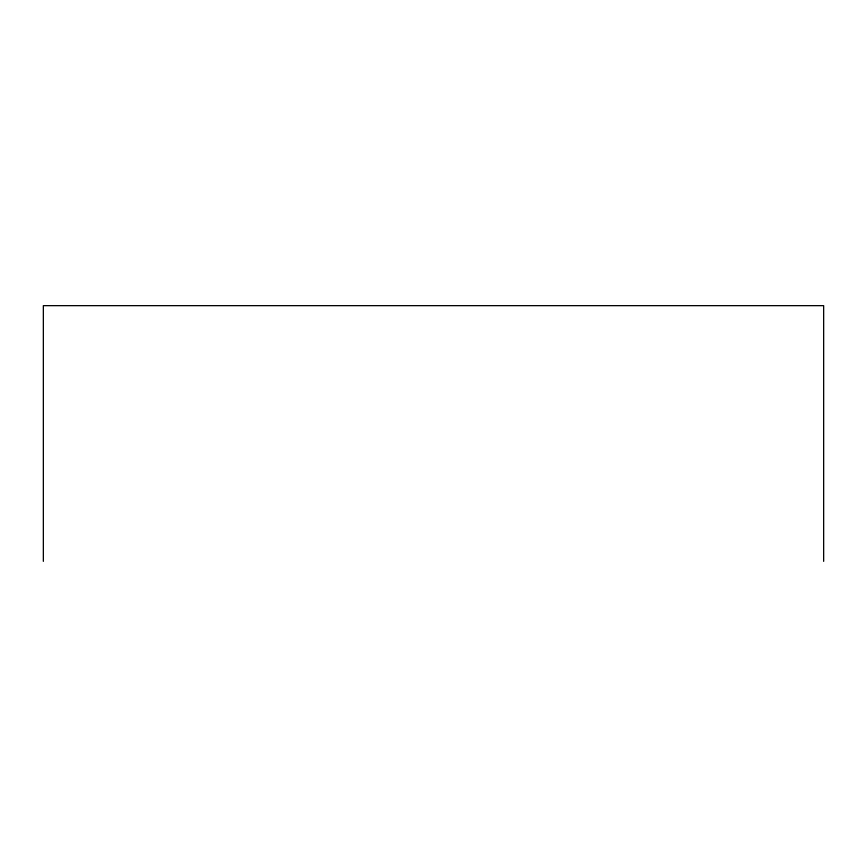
<?xml version="1.0" encoding="UTF-8"?>
<svg xmlns="http://www.w3.org/2000/svg" width="867" height="867" viewBox="0 0 867 867"><rect width="100%" height="100%" fill="white"/><g stroke="black" fill="none" stroke-linecap="round" stroke-linejoin="round"><path stroke-width="1.3" d="M823.65 561.35L823.65 305.65L43.35 305.65L43.35 561.35"/></g></svg>
